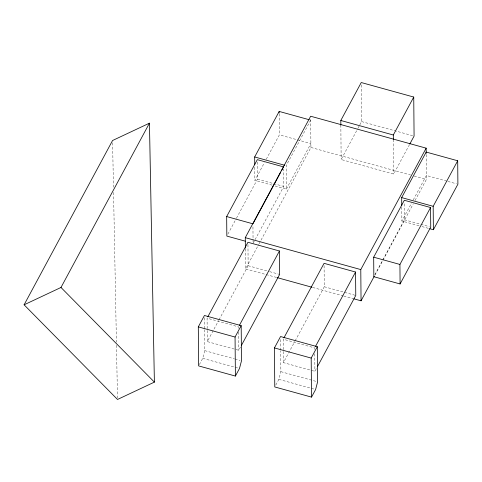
<?xml version="1.0" encoding="UTF-8"?>
<svg xmlns="http://www.w3.org/2000/svg" width="482" height="482" viewBox="0 0 482 482"><rect width="100%" height="100%" fill="white"/><g stroke="black" fill="none" stroke-linecap="round" stroke-linejoin="round"><path stroke-width="0.36" stroke-dasharray="2.41 1.81" d="M199.325 364.645L202.735 358.325L204.742 350.625L204.561 329.694M275.794 385.058L278.861 379.364L280.867 371.67L280.687 350.739M272.059 185.136L254.876 180.388L264.473 162.567M266.245 159.271L279.391 134.852L279.211 113.632M227.908 234.089L236.102 218.87M236.463 218.207L257.484 179.159L257.328 161.145M310.691 120.139L286.175 165.675L286.38 189.095L274.921 185.925M253.092 243.332L283.735 186.413L283.585 169.152M286.38 189.095L310.896 143.564L279.391 134.852M276.596 277.463L245.549 268.884L258.695 244.47M259.051 243.808L310.926 147.462L310.673 118.47M240.56 346.998L238.783 350.3L207.284 341.593L218.653 320.476M219.009 319.819L248.14 265.709L247.959 244.482M409.501 144.588L393.649 174.026L341.148 159.518L357.704 128.772M358.06 128.116L359.47 125.501M359.819 124.844L361.578 121.572L361.259 84.79M316.331 368.7L314.909 371.339L283.41 362.633L294.779 341.515M295.135 340.858L324.272 286.748L324.085 265.522M419.063 225.769L401.88 221.021L411.477 203.199M413.255 199.903L426.401 175.484L447.163 181.226M374.912 274.722L404.488 219.792L404.338 202.53M374.912 275.071L413.285 203.808M415.062 200.506L426.431 179.388L426.215 154.113M361.578 121.572L412.646 135.689M447.874 181.425L456.466 183.799M310.926 147.462L410.55 175.002M414.159 175.996L426.431 179.388M257.484 179.159L283.735 186.413M404.488 219.792L420.099 224.106M420.81 224.305L429.323 226.654M421.931 226.558L428.371 228.341M248.14 265.709L268.902 271.444M269.619 271.643L279.644 274.415M324.272 286.748L355.77 295.454M312.685 287.441L343.009 295.821M343.732 296.02L353.113 298.617M204.742 350.625L234.288 358.795M235.005 358.994L240.054 360.385M280.867 371.67L316.903 381.624M202.735 358.325L238.765 368.284M278.861 379.364L314.174 389.125M112.607 142.768L113.457 187.179M113.559 192.451L116.421 342.25M116.475 345.263L117.488 397.957M401.759 207.115L401.88 221.021M393.348 139.497L393.649 174.026M340.846 124.989L341.148 159.518M314.716 349.384L314.704 347.92L283.205 339.214L283.41 362.633M314.758 353.776L314.909 371.339M280.59 339.527L280.681 349.992M254.761 167.212L254.876 180.388M252.948 226.817L253.05 238.825M253.056 239.578L253.086 242.579M245.374 248.808L245.549 268.884M238.59 328.344L238.578 326.88L207.079 318.174L207.284 341.593M238.62 332.002L238.783 350.3M204.452 317.734L204.555 328.947"/><path stroke-width="0.72" d="M24.1 304.805L112.565 140.509L149.444 123.169L154.397 382.118L117.512 399.464L24.1 304.805L60.985 287.465L149.444 123.169M254.737 164.284L254.671 156.963L279.186 111.432L309.257 119.747M245.284 241.175L226.841 236.078L226.667 216.557L257.316 159.644L283.567 166.899L281.428 170.869M245.368 248.067L245.278 237.656L310.655 116.234L426.16 148.161L426.209 153.366M280.717 172.195L252.917 223.817L226.667 216.557M198.307 326.88L204.434 315.493L241.187 325.651L241.494 360.783L239.482 368.483L235.397 376.068L198.644 365.91L198.307 326.88L235.059 337.038L235.397 376.068M207.79 316.855L247.941 242.283L279.44 250.989L279.644 274.415L241.271 345.678M340.846 124.989L340.81 120.482L361.241 82.536L413.743 97.051L414.08 136.087L409.857 143.937M239.289 325.561L279.44 250.989M235.059 337.038L241.187 325.651M274.433 347.92L280.56 336.538L317.313 346.697L317.62 381.828L315.614 389.522L311.529 397.114L274.776 386.956L274.433 347.92L311.185 358.078L311.529 397.114M283.916 337.894L324.067 263.329L355.565 272.035L355.77 295.454L317.397 366.724M393.348 139.497L393.312 134.996L413.743 97.051M315.415 346.6L355.565 272.035M311.185 358.078L317.313 346.697M353.836 298.816L361.054 300.81L360.783 269.583L426.16 148.161M401.747 205.651L401.681 197.596L426.196 152.065L457.695 160.771L457.9 184.196L433.384 229.727L429.805 228.739M373.677 257.189L404.32 200.277L430.571 207.531L430.739 227.046L400.096 283.964L373.845 276.71L373.677 257.189L399.927 264.449L400.096 283.964M361.054 300.81L374.201 276.391M399.927 264.449L430.571 207.531M433.384 229.727L433.179 206.308L457.695 160.771M340.81 120.482L393.312 134.996M254.671 156.963L284.742 165.278M401.681 197.596L433.179 206.308M245.278 237.656L360.783 269.583M277.313 277.662L311.968 287.242M60.985 287.465L154.397 382.118M279.186 111.432L279.205 112.896"/></g></svg>
